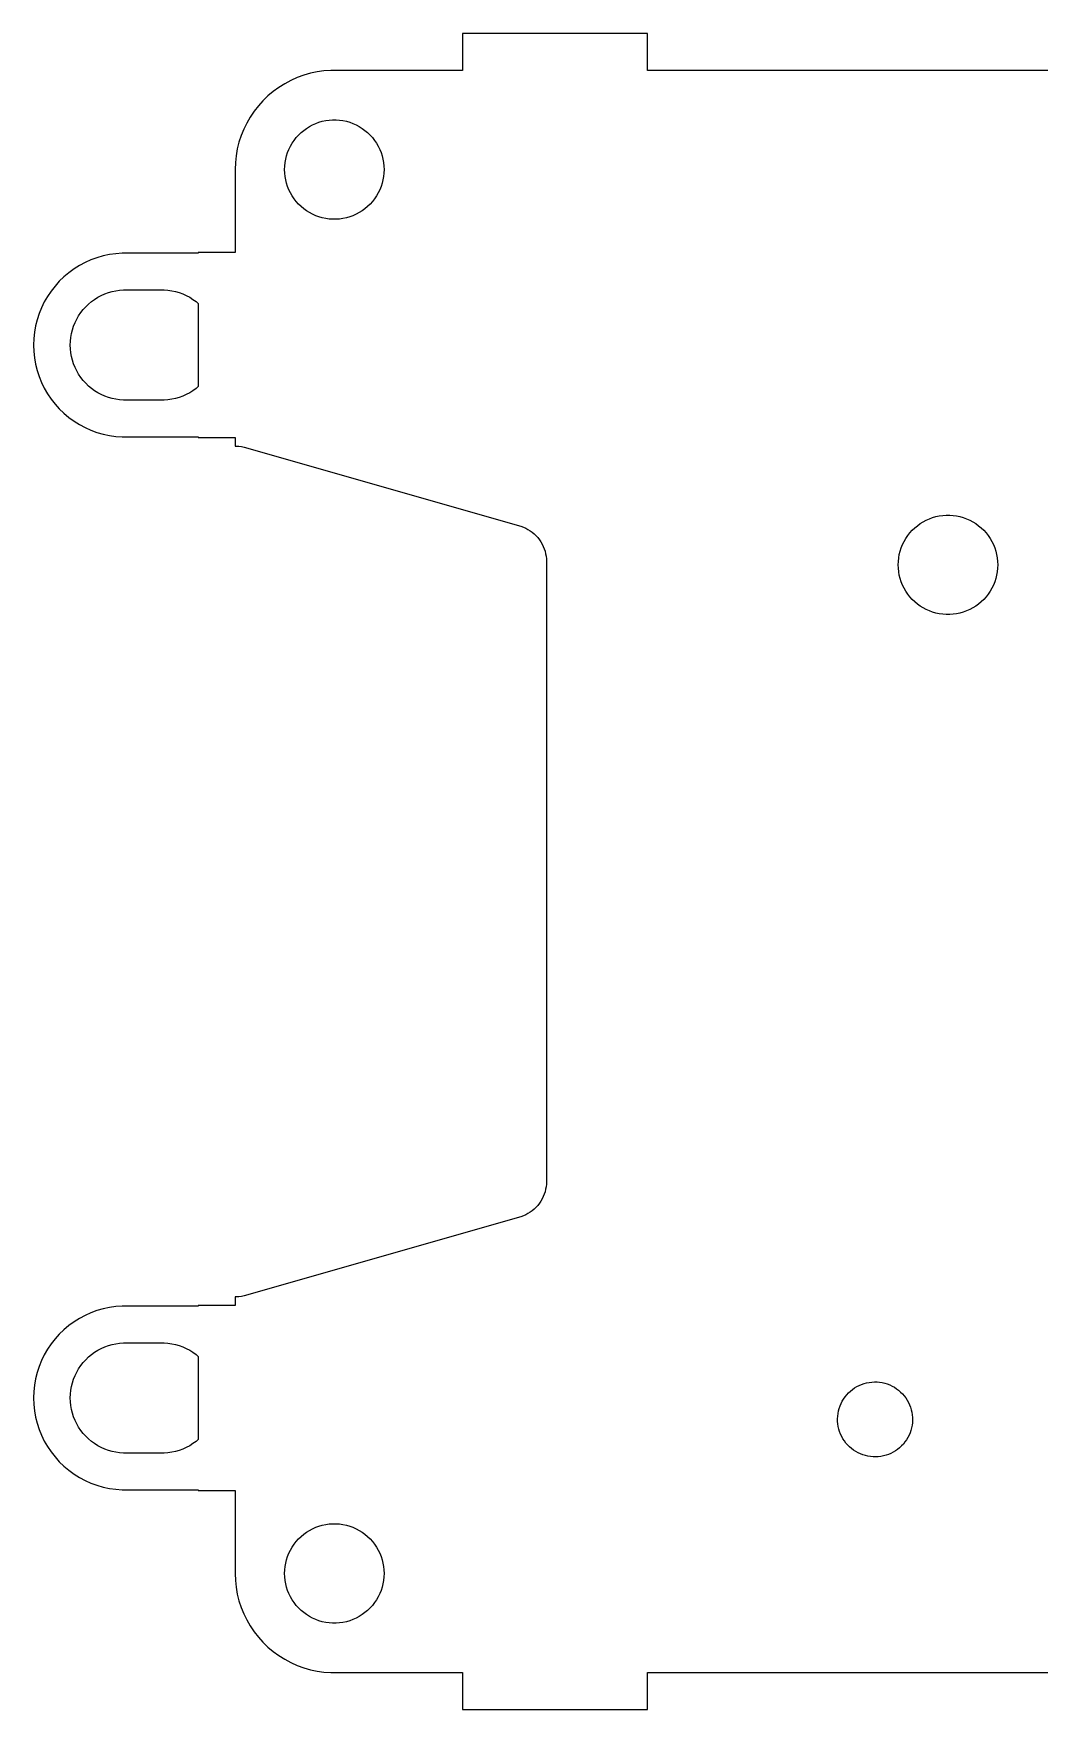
# Model space of a CAD drawing. Header units: metres. Extents: x -97 to 80, y -93 to 43.
# Drawn here: x -96.7 to -14.5, y -93.5 to 43.4 of the extents above; entities that cross this region are included whole.
import ezdxf

# ---------------------------------------------------------------- set-up
doc = ezdxf.new("R2010")
doc.units = ezdxf.units.M

msp = doc.modelspace()

# ---------------------------------------------------------------- linework, layer by layer
for p, q in [((-46.525, 43.39), (-61.625, 43.39)), ((-61.625, 43.39), (-61.625, 40.3751)), ((-46.525, 40.3751), (-46.525, 43.39)), ((-75.1343, 39.7902), (-75.6508, 39.5602)), ((-74.603, 39.9836), (-75.1343, 39.7902)), ((-74.0596, 40.1394), (-74.603, 39.9836)), ((-73.5065, 40.2569), (-74.0596, 40.1394)), ((-72.9467, 40.3356), (-73.5065, 40.2569)), ((-72.3827, 40.3751), (-72.9467, 40.3356)), ((-61.625, 40.3751), (-72.3827, 40.3751)), ((-7.54999, 40.3751), (-46.525, 40.3751)), ((-77.0869, 38.6629), (-77.52, 38.2995)), ((-76.6295, 38.9952), (-77.0869, 38.6629)), ((-76.15, 39.2948), (-76.6295, 38.9952)), ((-75.6508, 39.5602), (-76.15, 39.2948)), ((-78.653, 37.0411), (-78.9692, 36.5723)), ((-78.305, 37.4866), (-78.653, 37.0411)), ((-77.9267, 37.9067), (-78.305, 37.4866)), ((-77.52, 38.2995), (-77.9267, 37.9067)), ((-79.2519, 36.0827), (-79.4997, 35.5746)), ((-78.9692, 36.5723), (-79.2519, 36.0827)), ((-74.5996, 35.4793), (-74.3703, 35.6459)), ((-74.3703, 35.6459), (-74.13, 35.7961)), ((-74.13, 35.7961), (-73.8798, 35.9291)), ((-73.8798, 35.9291), (-73.6209, 36.0444)), ((-73.6209, 36.0444), (-73.3546, 36.1413)), ((-73.3546, 36.1413), (-73.0822, 36.2194)), ((-73.0822, 36.2194), (-72.805, 36.2783)), ((-72.805, 36.2783), (-72.5244, 36.3177)), ((-72.5244, 36.3177), (-72.2417, 36.3375)), ((-72.2417, 36.3375), (-71.9583, 36.3375)), ((-71.9583, 36.3375), (-71.6756, 36.3177)), ((-71.6756, 36.3177), (-71.395, 36.2783)), ((-71.395, 36.2783), (-71.1178, 36.2194)), ((-71.1178, 36.2194), (-70.8454, 36.1413)), ((-70.8454, 36.1413), (-70.5791, 36.0444)), ((-70.5791, 36.0444), (-70.3202, 35.9291)), ((-70.3202, 35.9291), (-70.07, 35.7961)), ((-70.07, 35.7961), (-69.8297, 35.6459)), ((-69.8297, 35.6459), (-69.6004, 35.4793)), ((-79.8862, 34.5126), (-80.023, 33.9641)), ((-79.7115, 35.0504), (-79.8862, 34.5126)), ((-79.4997, 35.5746), (-79.7115, 35.0504)), ((-75.6848, 34.1861), (-75.5431, 34.4315)), ((-75.5431, 34.4315), (-75.3846, 34.6664)), ((-75.3846, 34.6664), (-75.2101, 34.8897)), ((-75.2101, 34.8897), (-75.0205, 35.1003)), ((-75.0205, 35.1003), (-74.8167, 35.2972)), ((-74.8167, 35.2972), (-74.5996, 35.4793)), ((-69.6004, 35.4793), (-69.3833, 35.2972)), ((-69.3833, 35.2972), (-69.1795, 35.1003)), ((-69.1795, 35.1003), (-68.9899, 34.8897)), ((-68.9899, 34.8897), (-68.8154, 34.6664)), ((-68.8154, 34.6664), (-68.6569, 34.4315)), ((-68.6569, 34.4315), (-68.5152, 34.1861)), ((-80.1212, 33.4073), (-80.1803, 32.845)), ((-80.023, 33.9641), (-80.1212, 33.4073)), ((-76.1205, 32.845), (-76.0713, 33.1241)), ((-76.0713, 33.1241), (-76.0027, 33.3991)), ((-76.0027, 33.3991), (-75.9151, 33.6686)), ((-75.9151, 33.6686), (-75.809, 33.9314)), ((-75.809, 33.9314), (-75.6848, 34.1861)), ((-68.5152, 34.1861), (-68.391, 33.9314)), ((-68.391, 33.9314), (-68.2849, 33.6686)), ((-68.2849, 33.6686), (-68.1973, 33.3991)), ((-68.1973, 33.3991), (-68.1287, 33.1241)), ((-68.1287, 33.1241), (-68.0795, 32.845)), ((-80.1803, 32.845), (-80.2, 32.28)), ((-80.2, 32.28), (-80.2, 25.5)), ((-76.16, 32.28), (-76.1501, 32.5632)), ((-76.1501, 31.9968), (-76.16, 32.28)), ((-76.1501, 32.5632), (-76.1205, 32.845)), ((-76.1205, 31.715), (-76.1501, 31.9968)), ((-76.0713, 31.4359), (-76.1205, 31.715)), ((-68.0795, 31.715), (-68.1287, 31.4359)), ((-68.0795, 32.845), (-68.0499, 32.5632)), ((-68.0499, 31.9968), (-68.0795, 31.715)), ((-68.0499, 32.5632), (-68.04, 32.28)), ((-68.04, 32.28), (-68.0499, 31.9968)), ((-76.0027, 31.1609), (-76.0713, 31.4359)), ((-75.9151, 30.8914), (-76.0027, 31.1609)), ((-75.809, 30.6286), (-75.9151, 30.8914)), ((-75.6848, 30.3739), (-75.809, 30.6286)), ((-75.5431, 30.1285), (-75.6848, 30.3739)), ((-75.3846, 29.8936), (-75.5431, 30.1285)), ((-68.6569, 30.1285), (-68.8154, 29.8936)), ((-68.5152, 30.3739), (-68.6569, 30.1285)), ((-68.391, 30.6286), (-68.5152, 30.3739)), ((-68.2849, 30.8914), (-68.391, 30.6286)), ((-68.1973, 31.1609), (-68.2849, 30.8914)), ((-68.1287, 31.4359), (-68.1973, 31.1609)), ((-75.2101, 29.6703), (-75.3846, 29.8936)), ((-75.0205, 29.4597), (-75.2101, 29.6703)), ((-74.8167, 29.2628), (-75.0205, 29.4597)), ((-74.5996, 29.0807), (-74.8167, 29.2628)), ((-74.3703, 28.9141), (-74.5996, 29.0807)), ((-74.13, 28.7639), (-74.3703, 28.9141)), ((-73.8798, 28.6309), (-74.13, 28.7639)), ((-70.07, 28.7639), (-70.3202, 28.6309)), ((-69.8297, 28.9141), (-70.07, 28.7639)), ((-69.6004, 29.0807), (-69.8297, 28.9141)), ((-69.3833, 29.2628), (-69.6004, 29.0807)), ((-69.1795, 29.4597), (-69.3833, 29.2628)), ((-68.9899, 29.6703), (-69.1795, 29.4597)), ((-68.8154, 29.8936), (-68.9899, 29.6703)), ((-73.6209, 28.5156), (-73.8798, 28.6309)), ((-73.3546, 28.4187), (-73.6209, 28.5156)), ((-73.0822, 28.3406), (-73.3546, 28.4187)), ((-72.805, 28.2817), (-73.0822, 28.3406)), ((-72.5244, 28.2422), (-72.805, 28.2817)), ((-72.2417, 28.2225), (-72.5244, 28.2422)), ((-71.9583, 28.2225), (-72.2417, 28.2225)), ((-71.6756, 28.2422), (-71.9583, 28.2225)), ((-71.395, 28.2817), (-71.6756, 28.2422)), ((-71.1178, 28.3406), (-71.395, 28.2817)), ((-70.8454, 28.4187), (-71.1178, 28.3406)), ((-70.5791, 28.5156), (-70.8454, 28.4187)), ((-70.3202, 28.6309), (-70.5791, 28.5156)), ((-92.4478, 24.6909), (-92.91, 24.4452)), ((-91.9695, 24.9039), (-92.4478, 24.6909)), ((-91.4776, 25.0829), (-91.9695, 24.9039)), ((-90.9744, 25.2272), (-91.4776, 25.0829)), ((-90.4624, 25.336), (-90.9744, 25.2272)), ((-89.944, 25.4089), (-90.4624, 25.336)), ((-89.4217, 25.4454), (-89.944, 25.4089)), ((-83.21, 25.45), (-89.4217, 25.4454)), ((-80.2, 25.5), (-83.21, 25.5)), ((-83.21, 25.5), (-83.21, 25.45)), ((-94.1785, 23.5236), (-94.555, 23.1599)), ((-93.7775, 23.8601), (-94.1785, 23.5236)), ((-93.3539, 24.1678), (-93.7775, 23.8601)), ((-92.91, 24.4452), (-93.3539, 24.1678)), ((-95.5204, 21.9244), (-95.7821, 21.471)), ((-95.2276, 22.3584), (-95.5204, 21.9244)), ((-94.9053, 22.7709), (-95.2276, 22.3584)), ((-94.555, 23.1599), (-94.9053, 22.7709)), ((-91.41, 21.8471), (-91.1327, 21.9946)), ((-91.1327, 21.9946), (-90.8457, 22.1223)), ((-90.8457, 22.1223), (-90.5506, 22.2298)), ((-90.5506, 22.2298), (-90.2486, 22.3163)), ((-90.2486, 22.3163), (-89.9414, 22.3816)), ((-89.9414, 22.3816), (-89.6304, 22.4253)), ((-89.6304, 22.4253), (-89.317, 22.4473)), ((-89.317, 22.4473), (-86.0029, 22.4473)), ((-86.0029, 22.4473), (-85.6896, 22.4253)), ((-85.6896, 22.4253), (-85.3786, 22.3816)), ((-85.3786, 22.3816), (-85.0714, 22.3163)), ((-85.0714, 22.3163), (-84.7694, 22.2298)), ((-84.7694, 22.2298), (-84.4743, 22.1223)), ((-84.4743, 22.1223), (-84.1873, 21.9946)), ((-84.1873, 21.9946), (-83.91, 21.8471)), ((-96.0116, 21.0005), (-96.2077, 20.5151)), ((-95.7821, 21.471), (-96.0116, 21.0005)), ((-92.9762, 20.3346), (-92.8006, 20.595)), ((-92.8006, 20.595), (-92.6072, 20.8425)), ((-92.6072, 20.8425), (-92.397, 21.076)), ((-92.397, 21.076), (-92.1711, 21.2941)), ((-92.1711, 21.2941), (-91.9305, 21.496)), ((-91.9305, 21.496), (-91.6764, 21.6807)), ((-91.6764, 21.6807), (-91.41, 21.8471)), ((-83.91, 21.8471), (-83.6436, 21.6807)), ((-83.6436, 21.6807), (-83.3895, 21.496)), ((-83.3895, 21.496), (-83.21, 21.3454)), ((-83.21, 21.3454), (-83.21, 14.5546)), ((-96.4961, 19.5093), (-96.587, 18.9938)), ((-96.3695, 20.0173), (-96.4961, 19.5093)), ((-96.2077, 20.5151), (-96.3695, 20.0173)), ((-93.5617, 18.8856), (-93.4857, 19.1904)), ((-93.4857, 19.1904), (-93.3886, 19.4891)), ((-93.3886, 19.4891), (-93.271, 19.7803)), ((-93.271, 19.7803), (-93.1333, 20.0626)), ((-93.1333, 20.0626), (-92.9762, 20.3346)), ((-96.6417, 18.4732), (-96.66, 17.95)), ((-96.66, 17.95), (-96.6417, 17.4268)), ((-96.587, 18.9938), (-96.6417, 18.4732)), ((-93.66, 17.95), (-93.649, 18.2639)), ((-93.649, 17.6361), (-93.66, 17.95)), ((-93.649, 18.2639), (-93.6162, 18.5763)), ((-93.6162, 18.5763), (-93.5617, 18.8856)), ((-96.6417, 17.4268), (-96.587, 16.9062)), ((-96.587, 16.9062), (-96.4961, 16.3907)), ((-93.6162, 17.3237), (-93.649, 17.6361)), ((-93.5617, 17.0144), (-93.6162, 17.3237)), ((-93.4857, 16.7096), (-93.5617, 17.0144)), ((-93.3886, 16.4109), (-93.4857, 16.7096)), ((-96.4961, 16.3907), (-96.3695, 15.8827)), ((-96.3695, 15.8827), (-96.2077, 15.3848)), ((-96.2077, 15.3848), (-96.0116, 14.8995)), ((-93.271, 16.1197), (-93.3886, 16.4109)), ((-93.1333, 15.8374), (-93.271, 16.1197)), ((-92.9762, 15.5654), (-93.1333, 15.8374)), ((-92.8006, 15.305), (-92.9762, 15.5654)), ((-92.6072, 15.0574), (-92.8006, 15.305)), ((-92.397, 14.824), (-92.6072, 15.0574)), ((-96.0116, 14.8995), (-95.7821, 14.429)), ((-95.7821, 14.429), (-95.5204, 13.9756)), ((-95.5204, 13.9756), (-95.2276, 13.5416)), ((-92.1711, 14.6058), (-92.397, 14.824)), ((-91.9305, 14.4039), (-92.1711, 14.6058)), ((-91.6764, 14.2193), (-91.9305, 14.4039)), ((-91.41, 14.0529), (-91.6764, 14.2193)), ((-91.1327, 13.9054), (-91.41, 14.0529)), ((-90.8457, 13.7777), (-91.1327, 13.9054)), ((-90.5506, 13.6702), (-90.8457, 13.7777)), ((-84.4743, 13.7777), (-84.7694, 13.6702)), ((-84.1873, 13.9054), (-84.4743, 13.7777)), ((-83.91, 14.0529), (-84.1873, 13.9054)), ((-83.6436, 14.2193), (-83.91, 14.0529)), ((-83.3895, 14.4039), (-83.6436, 14.2193)), ((-83.21, 14.5546), (-83.3895, 14.4039)), ((-95.2276, 13.5416), (-94.9053, 13.1291)), ((-94.9053, 13.1291), (-94.555, 12.7401)), ((-94.555, 12.7401), (-94.1785, 12.3764)), ((-94.1785, 12.3764), (-93.7775, 12.0399)), ((-90.2486, 13.5837), (-90.5506, 13.6702)), ((-89.9414, 13.5184), (-90.2486, 13.5837)), ((-89.6304, 13.4746), (-89.9414, 13.5184)), ((-89.317, 13.4527), (-89.6304, 13.4746)), ((-86.0029, 13.4527), (-89.317, 13.4527)), ((-85.6896, 13.4746), (-86.0029, 13.4527)), ((-85.3786, 13.5184), (-85.6896, 13.4746)), ((-85.0714, 13.5837), (-85.3786, 13.5184)), ((-84.7694, 13.6702), (-85.0714, 13.5837)), ((-93.7775, 12.0399), (-93.3539, 11.7322)), ((-93.3539, 11.7322), (-92.91, 11.4548)), ((-92.91, 11.4548), (-92.4478, 11.209)), ((-92.4478, 11.209), (-91.9695, 10.9961)), ((-91.9695, 10.9961), (-91.4776, 10.8171)), ((-91.4776, 10.8171), (-90.9744, 10.6728)), ((-90.9744, 10.6728), (-90.4624, 10.5639)), ((-90.4624, 10.5639), (-89.944, 10.4911)), ((-89.944, 10.4911), (-89.4217, 10.4546)), ((-89.4217, 10.4546), (-83.21, 10.45)), ((-83.21, 10.45), (-83.21, 10.4)), ((-83.21, 10.4), (-80.2, 10.4)), ((-80.2, 10.4), (-80.2, 9.69815)), ((-80.2, 9.69815), (-80.0946, 9.69815)), ((-80.0946, 9.69815), (-79.8843, 9.68344)), ((-79.8843, 9.68344), (-79.6756, 9.65411)), ((-79.6756, 9.65411), (-79.4694, 9.61029)), ((-79.4694, 9.61029), (-56.8668, 3.15218)), ((-56.8668, 3.15218), (-56.6687, 3.08009)), ((-56.6687, 3.08009), (-56.4761, 2.99435)), ((-56.4761, 2.99435), (-56.29, 2.89539)), ((-56.29, 2.89539), (-56.1112, 2.78369)), ((-56.1112, 2.78369), (-55.9407, 2.65979)), ((-25.1101, 2.60971), (-24.9205, 2.82031)), ((-24.9205, 2.82031), (-24.7167, 3.01717)), ((-24.7167, 3.01717), (-24.4996, 3.19931)), ((-24.4996, 3.19931), (-24.2703, 3.36589)), ((-24.2703, 3.36589), (-24.03, 3.51605)), ((-24.03, 3.51605), (-23.7798, 3.64909)), ((-23.7798, 3.64909), (-23.5209, 3.76436)), ((-23.5209, 3.76436), (-23.2546, 3.86128)), ((-23.2546, 3.86128), (-22.9822, 3.93939)), ((-22.9822, 3.93939), (-22.705, 3.99831)), ((-22.705, 3.99831), (-22.4244, 4.03775)), ((-22.4244, 4.03775), (-22.1417, 4.05753)), ((-22.1417, 4.05753), (-21.8583, 4.05753)), ((-21.8583, 4.05753), (-21.5756, 4.03775)), ((-21.5756, 4.03775), (-21.295, 3.99831)), ((-21.295, 3.99831), (-21.0178, 3.93939)), ((-21.0178, 3.93939), (-20.7454, 3.86128)), ((-20.7454, 3.86128), (-20.4791, 3.76436)), ((-20.4791, 3.76436), (-20.2202, 3.64909)), ((-20.2202, 3.64909), (-19.97, 3.51605)), ((-19.97, 3.51605), (-19.7297, 3.36589)), ((-19.7297, 3.36589), (-19.5004, 3.19931)), ((-19.5004, 3.19931), (-19.2833, 3.01717)), ((-19.2833, 3.01717), (-19.0795, 2.82031)), ((-19.0795, 2.82031), (-18.8898, 2.60971)), ((-55.9407, 2.65979), (-55.7792, 2.52429)), ((-55.7792, 2.52429), (-55.6276, 2.37785)), ((-55.6276, 2.37785), (-55.4865, 2.22121)), ((-55.4865, 2.22121), (-55.3568, 2.0551)), ((-55.3568, 2.0551), (-55.2389, 1.88036)), ((-55.2389, 1.88036), (-55.1335, 1.6978)), ((-55.1335, 1.6978), (-55.0411, 1.50833)), ((-55.0411, 1.50833), (-54.9621, 1.3129)), ((-25.9027, 1.11908), (-25.8151, 1.3886)), ((-25.8151, 1.3886), (-25.709, 1.65134)), ((-25.709, 1.65134), (-25.5848, 1.90605)), ((-25.5848, 1.90605), (-25.4431, 2.15146)), ((-25.4431, 2.15146), (-25.2846, 2.3864)), ((-25.2846, 2.3864), (-25.1101, 2.60971)), ((-18.8898, 2.60971), (-18.7154, 2.3864)), ((-18.7154, 2.3864), (-18.5569, 2.15146)), ((-18.5569, 2.15146), (-18.4152, 1.90605)), ((-18.4152, 1.90605), (-18.291, 1.65134)), ((-18.291, 1.65134), (-18.1848, 1.3886)), ((-18.1848, 1.3886), (-18.0973, 1.11908)), ((-54.9621, 1.3129), (-54.897, 1.11241)), ((-54.897, 1.11241), (-54.846, 0.907883)), ((-54.846, 0.907883), (-54.8094, 0.700302)), ((-54.8094, 0.700302), (-54.7874, 0.490662)), ((-54.7874, 0.490662), (-54.78, 0.279999)), ((-54.78, 0.279999), (-54.78, -50.36)), ((-26.06, 0), (-26.0501, 0.283203)), ((-26.0501, -0.283203), (-26.06, 0)), ((-26.0501, 0.283203), (-26.0205, 0.565033)), ((-26.0205, 0.565033), (-25.9713, 0.844116)), ((-25.9713, 0.844116), (-25.9027, 1.11908)), ((-18.0973, 1.11908), (-18.0287, 0.844116)), ((-18.0287, 0.844116), (-17.9795, 0.565033)), ((-17.9795, 0.565033), (-17.9499, 0.283203)), ((-17.9499, 0.283203), (-17.94, 0)), ((-17.94, 0), (-17.9499, -0.283203)), ((-26.0205, -0.565033), (-26.0501, -0.283203)), ((-25.9713, -0.844116), (-26.0205, -0.565033)), ((-25.9027, -1.11908), (-25.9713, -0.844116)), ((-25.8151, -1.3886), (-25.9027, -1.11908)), ((-18.0973, -1.11908), (-18.1848, -1.3886)), ((-18.0287, -0.844116), (-18.0973, -1.11908)), ((-17.9795, -0.565033), (-18.0287, -0.844116)), ((-17.9499, -0.283203), (-17.9795, -0.565033)), ((-25.709, -1.65134), (-25.8151, -1.3886)), ((-25.5848, -1.90605), (-25.709, -1.65134)), ((-25.4431, -2.15146), (-25.5848, -1.90605)), ((-25.2846, -2.3864), (-25.4431, -2.15146)), ((-25.1101, -2.60971), (-25.2846, -2.3864)), ((-24.9205, -2.82031), (-25.1101, -2.60971)), ((-18.8898, -2.60971), (-19.0795, -2.82031)), ((-18.7154, -2.3864), (-18.8898, -2.60971)), ((-18.5569, -2.15146), (-18.7154, -2.3864)), ((-18.4152, -1.90605), (-18.5569, -2.15146)), ((-18.291, -1.65134), (-18.4152, -1.90605)), ((-18.1848, -1.3886), (-18.291, -1.65134)), ((-24.7167, -3.01717), (-24.9205, -2.82031)), ((-24.4996, -3.19931), (-24.7167, -3.01717)), ((-24.2703, -3.36589), (-24.4996, -3.19931)), ((-24.03, -3.51605), (-24.2703, -3.36589)), ((-23.7798, -3.64909), (-24.03, -3.51605)), ((-23.5209, -3.76436), (-23.7798, -3.64909)), ((-23.2546, -3.86128), (-23.5209, -3.76436)), ((-22.9822, -3.93939), (-23.2546, -3.86128)), ((-22.705, -3.99831), (-22.9822, -3.93939)), ((-22.4244, -4.03775), (-22.705, -3.99831)), ((-22.1417, -4.05753), (-22.4244, -4.03775)), ((-21.8583, -4.05753), (-22.1417, -4.05753)), ((-21.5756, -4.03775), (-21.8583, -4.05753)), ((-21.295, -3.99831), (-21.5756, -4.03775)), ((-21.0178, -3.93939), (-21.295, -3.99831)), ((-20.7454, -3.86128), (-21.0178, -3.93939)), ((-20.4791, -3.76436), (-20.7454, -3.86128)), ((-20.2202, -3.64909), (-20.4791, -3.76436)), ((-19.97, -3.51605), (-20.2202, -3.64909)), ((-19.7297, -3.36589), (-19.97, -3.51605)), ((-19.5004, -3.19931), (-19.7297, -3.36589)), ((-19.2833, -3.01717), (-19.5004, -3.19931)), ((-19.0795, -2.82031), (-19.2833, -3.01717)), ((-54.7874, -50.5707), (-54.8094, -50.7803)), ((-54.78, -50.36), (-54.7874, -50.5707)), ((-55.2389, -51.9604), (-55.3568, -52.1351)), ((-55.1335, -51.7778), (-55.2389, -51.9604)), ((-55.0411, -51.5883), (-55.1335, -51.7778)), ((-54.9621, -51.3929), (-55.0411, -51.5883)), ((-54.897, -51.1924), (-54.9621, -51.3929)), ((-54.846, -50.9879), (-54.897, -51.1924)), ((-54.8094, -50.7803), (-54.846, -50.9879)), ((-56.8668, -53.2322), (-79.4694, -59.6903)), ((-56.6687, -53.1601), (-56.8668, -53.2322)), ((-56.4761, -53.0744), (-56.6687, -53.1601)), ((-56.29, -52.9754), (-56.4761, -53.0744)), ((-56.1112, -52.8637), (-56.29, -52.9754)), ((-55.9407, -52.7398), (-56.1112, -52.8637)), ((-55.7792, -52.6043), (-55.9407, -52.7398)), ((-55.6276, -52.4579), (-55.7792, -52.6043)), ((-55.4865, -52.3012), (-55.6276, -52.4579)), ((-55.3568, -52.1351), (-55.4865, -52.3012)), ((-80.0946, -59.7782), (-80.2, -59.7782)), ((-80.2, -59.7782), (-80.2, -60.48)), ((-79.8843, -59.7634), (-80.0946, -59.7782)), ((-79.6756, -59.7341), (-79.8843, -59.7634)), ((-79.4694, -59.6903), (-79.6756, -59.7341)), ((-92.91, -61.5348), (-93.3539, -61.8122)), ((-92.4478, -61.289), (-92.91, -61.5348)), ((-91.9695, -61.0761), (-92.4478, -61.289)), ((-91.4776, -60.8971), (-91.9695, -61.0761)), ((-90.9744, -60.7528), (-91.4776, -60.8971)), ((-90.4624, -60.6439), (-90.9744, -60.7528)), ((-89.944, -60.5711), (-90.4624, -60.6439)), ((-89.4217, -60.5346), (-89.944, -60.5711)), ((-83.21, -60.53), (-89.4217, -60.5346)), ((-80.2, -60.48), (-83.21, -60.48)), ((-83.21, -60.48), (-83.21, -60.53)), ((-94.555, -62.8201), (-94.9053, -63.2091)), ((-94.1785, -62.4564), (-94.555, -62.8201)), ((-93.7775, -62.1199), (-94.1785, -62.4564)), ((-93.3539, -61.8122), (-93.7775, -62.1199)), ((-95.5204, -64.0556), (-95.7821, -64.509)), ((-95.2276, -63.6216), (-95.5204, -64.0556)), ((-94.9053, -63.2091), (-95.2276, -63.6216)), ((-91.9305, -64.4839), (-91.6764, -64.2993)), ((-91.6764, -64.2993), (-91.41, -64.1329)), ((-91.41, -64.1329), (-91.1327, -63.9854)), ((-91.1327, -63.9854), (-90.8457, -63.8577)), ((-90.8457, -63.8577), (-90.5506, -63.7502)), ((-90.5506, -63.7502), (-90.2486, -63.6637)), ((-90.2486, -63.6637), (-89.9414, -63.5984)), ((-89.9414, -63.5984), (-89.6304, -63.5546)), ((-89.6304, -63.5546), (-89.317, -63.5327)), ((-89.317, -63.5327), (-86.0029, -63.5327)), ((-86.0029, -63.5327), (-85.6896, -63.5546)), ((-85.6896, -63.5546), (-85.3786, -63.5984)), ((-85.3786, -63.5984), (-85.0714, -63.6637)), ((-85.0714, -63.6637), (-84.7694, -63.7502)), ((-84.7694, -63.7502), (-84.4743, -63.8577)), ((-84.4743, -63.8577), (-84.1873, -63.9854)), ((-84.1873, -63.9854), (-83.91, -64.1329)), ((-83.91, -64.1329), (-83.6436, -64.2993)), ((-83.6436, -64.2993), (-83.3895, -64.4839)), ((-96.2077, -65.4648), (-96.3695, -65.9627)), ((-96.0116, -64.9795), (-96.2077, -65.4648)), ((-95.7821, -64.509), (-96.0116, -64.9795)), ((-93.1333, -65.9174), (-92.9762, -65.6454)), ((-92.9762, -65.6454), (-92.8006, -65.385)), ((-92.8006, -65.385), (-92.6072, -65.1375)), ((-92.6072, -65.1375), (-92.397, -64.904)), ((-92.397, -64.904), (-92.1711, -64.6859)), ((-92.1711, -64.6859), (-91.9305, -64.4839)), ((-83.3895, -64.4839), (-83.21, -64.6346)), ((-83.21, -64.6346), (-83.21, -71.4254)), ((-96.587, -66.9862), (-96.6417, -67.5068)), ((-96.4961, -66.4707), (-96.587, -66.9862)), ((-96.3695, -65.9627), (-96.4961, -66.4707)), ((-93.5617, -67.0944), (-93.4857, -66.7896)), ((-93.4857, -66.7896), (-93.3886, -66.4909)), ((-93.3886, -66.4909), (-93.271, -66.1997)), ((-93.271, -66.1997), (-93.1333, -65.9174)), ((-29.4358, -67.1072), (-29.2455, -67.0102)), ((-29.2455, -67.0102), (-29.0488, -66.9268)), ((-29.0488, -66.9268), (-28.8469, -66.8572)), ((-28.8469, -66.8572), (-28.6406, -66.802)), ((-28.6406, -66.802), (-28.4309, -66.7612)), ((-28.4309, -66.7612), (-28.2189, -66.7352)), ((-28.2189, -66.7352), (-28.0056, -66.724)), ((-28.0056, -66.724), (-27.7921, -66.7277)), ((-27.7921, -66.7277), (-27.5793, -66.7463)), ((-27.5793, -66.7463), (-27.3684, -66.7797)), ((-27.3684, -66.7797), (-27.1602, -66.8278)), ((-27.1602, -66.8278), (-26.956, -66.8902)), ((-26.956, -66.8902), (-26.7566, -66.9668)), ((-26.7566, -66.9668), (-26.563, -67.057)), ((-26.563, -67.057), (-26.3762, -67.1606)), ((-96.6417, -67.5068), (-96.66, -68.03)), ((-96.66, -68.03), (-96.6417, -68.5532)), ((-93.66, -68.03), (-93.649, -67.7161)), ((-93.649, -68.3439), (-93.66, -68.03)), ((-93.649, -67.7161), (-93.6162, -67.4037)), ((-93.6162, -68.6563), (-93.649, -68.3439)), ((-93.6162, -67.4037), (-93.5617, -67.0944)), ((-30.7255, -68.4903), (-30.6286, -68.3)), ((-30.6286, -68.3), (-30.5186, -68.1169)), ((-30.5186, -68.1169), (-30.3961, -67.942)), ((-30.3961, -67.942), (-30.2616, -67.776)), ((-30.2616, -67.776), (-30.116, -67.6198)), ((-30.116, -67.6198), (-29.9598, -67.4741)), ((-29.9598, -67.4741), (-29.7938, -67.3397)), ((-29.7938, -67.3397), (-29.6188, -67.2172)), ((-29.6188, -67.2172), (-29.4358, -67.1072)), ((-26.3762, -67.1606), (-26.1971, -67.2769)), ((-26.1971, -67.2769), (-26.0265, -67.4055)), ((-26.0265, -67.4055), (-25.8653, -67.5456)), ((-25.8653, -67.5456), (-25.7143, -67.6966)), ((-25.7143, -67.6966), (-25.5742, -67.8578)), ((-25.5742, -67.8578), (-25.4456, -68.0284)), ((-25.4456, -68.0284), (-25.3293, -68.2075)), ((-25.3293, -68.2075), (-25.2258, -68.3943)), ((-25.2258, -68.3943), (-25.1355, -68.5879)), ((-96.6417, -68.5532), (-96.587, -69.0738)), ((-96.587, -69.0738), (-96.4961, -69.5893)), ((-96.4961, -69.5893), (-96.3695, -70.0973)), ((-93.5617, -68.9656), (-93.6162, -68.6563)), ((-93.4857, -69.2704), (-93.5617, -68.9656)), ((-93.3886, -69.5691), (-93.4857, -69.2704)), ((-93.271, -69.8603), (-93.3886, -69.5691)), ((-31.0118, -69.7301), (-31.0006, -69.5168)), ((-31.008, -69.9437), (-31.0118, -69.7301)), ((-31.0006, -69.5168), (-30.9746, -69.3048)), ((-30.9746, -69.3048), (-30.9338, -69.0952)), ((-30.9338, -69.0952), (-30.8785, -68.8889)), ((-30.8785, -68.8889), (-30.809, -68.6869)), ((-30.809, -68.6869), (-30.7255, -68.4903)), ((-25.1355, -68.5879), (-25.0589, -68.7873)), ((-25.0589, -68.7873), (-24.9965, -68.9915)), ((-24.9965, -68.9915), (-24.9485, -69.1996)), ((-24.9485, -69.1996), (-24.915, -69.4106)), ((-24.915, -69.4106), (-24.8964, -69.6234)), ((-24.8964, -69.6234), (-24.8927, -69.8369)), ((-96.3695, -70.0973), (-96.2077, -70.5952)), ((-96.2077, -70.5952), (-96.0116, -71.0805)), ((-96.0116, -71.0805), (-95.7821, -71.551)), ((-93.1333, -70.1426), (-93.271, -69.8603)), ((-92.9762, -70.4146), (-93.1333, -70.1426)), ((-92.8006, -70.675), (-92.9762, -70.4146)), ((-92.6072, -70.9225), (-92.8006, -70.675)), ((-92.397, -71.156), (-92.6072, -70.9225)), ((-92.1711, -71.3741), (-92.397, -71.156)), ((-30.9894, -70.1564), (-31.008, -69.9437)), ((-30.956, -70.3674), (-30.9894, -70.1564)), ((-30.908, -70.5755), (-30.956, -70.3674)), ((-30.8455, -70.7798), (-30.908, -70.5755)), ((-30.769, -70.9792), (-30.8455, -70.7798)), ((-30.6787, -71.1727), (-30.769, -70.9792)), ((-25.1789, -71.0767), (-25.2759, -71.267)), ((-25.0955, -70.8801), (-25.1789, -71.0767)), ((-25.0259, -70.6782), (-25.0955, -70.8801)), ((-24.9707, -70.4719), (-25.0259, -70.6782)), ((-24.9299, -70.2622), (-24.9707, -70.4719)), ((-24.9039, -70.0502), (-24.9299, -70.2622)), ((-24.8927, -69.8369), (-24.9039, -70.0502)), ((-95.7821, -71.551), (-95.5204, -72.0044)), ((-95.5204, -72.0044), (-95.2276, -72.4384)), ((-95.2276, -72.4384), (-94.9053, -72.8509)), ((-91.9305, -71.576), (-92.1711, -71.3741)), ((-91.6764, -71.7607), (-91.9305, -71.576)), ((-91.41, -71.9271), (-91.6764, -71.7607)), ((-91.1327, -72.0746), (-91.41, -71.9271)), ((-90.8457, -72.2023), (-91.1327, -72.0746)), ((-90.5506, -72.3098), (-90.8457, -72.2023)), ((-90.2486, -72.3963), (-90.5506, -72.3098)), ((-89.9414, -72.4616), (-90.2486, -72.3963)), ((-89.6304, -72.5053), (-89.9414, -72.4616)), ((-89.317, -72.5273), (-89.6304, -72.5053)), ((-86.0029, -72.5273), (-89.317, -72.5273)), ((-85.6896, -72.5053), (-86.0029, -72.5273)), ((-85.3786, -72.4616), (-85.6896, -72.5053)), ((-85.0714, -72.3963), (-85.3786, -72.4616)), ((-84.7694, -72.3098), (-85.0714, -72.3963)), ((-84.4743, -72.2023), (-84.7694, -72.3098)), ((-84.1873, -72.0746), (-84.4743, -72.2023)), ((-83.91, -71.9271), (-84.1873, -72.0746)), ((-83.6436, -71.7607), (-83.91, -71.9271)), ((-83.3895, -71.576), (-83.6436, -71.7607)), ((-83.21, -71.4254), (-83.3895, -71.576)), ((-30.5752, -71.3595), (-30.6787, -71.1727)), ((-30.4588, -71.5387), (-30.5752, -71.3595)), ((-30.3303, -71.7092), (-30.4588, -71.5387)), ((-30.1902, -71.8704), (-30.3303, -71.7092)), ((-30.0392, -72.0215), (-30.1902, -71.8704)), ((-29.878, -72.1616), (-30.0392, -72.0215)), ((-29.7074, -72.2901), (-29.878, -72.1616)), ((-29.5283, -72.4064), (-29.7074, -72.2901)), ((-29.3414, -72.51), (-29.5283, -72.4064)), ((-29.1479, -72.6003), (-29.3414, -72.51)), ((-26.4687, -72.4599), (-26.659, -72.5568)), ((-26.2856, -72.3499), (-26.4687, -72.4599)), ((-26.1107, -72.2273), (-26.2856, -72.3499)), ((-25.9447, -72.0929), (-26.1107, -72.2273)), ((-25.7885, -71.9473), (-25.9447, -72.0929)), ((-25.6428, -71.7911), (-25.7885, -71.9473)), ((-25.5084, -71.6251), (-25.6428, -71.7911)), ((-25.3859, -71.4501), (-25.5084, -71.6251)), ((-25.2759, -71.267), (-25.3859, -71.4501)), ((-94.9053, -72.8509), (-94.555, -73.2399)), ((-94.555, -73.2399), (-94.1785, -73.6036)), ((-94.1785, -73.6036), (-93.7775, -73.9401)), ((-28.9485, -72.6768), (-29.1479, -72.6003)), ((-28.7442, -72.7393), (-28.9485, -72.6768)), ((-28.5361, -72.7873), (-28.7442, -72.7393)), ((-28.3251, -72.8207), (-28.5361, -72.7873)), ((-28.1124, -72.8393), (-28.3251, -72.8207)), ((-27.8988, -72.843), (-28.1124, -72.8393)), ((-27.6855, -72.8319), (-27.8988, -72.843)), ((-27.4735, -72.8058), (-27.6855, -72.8319)), ((-27.2639, -72.7651), (-27.4735, -72.8058)), ((-27.0576, -72.7098), (-27.2639, -72.7651)), ((-26.8556, -72.6403), (-27.0576, -72.7098)), ((-26.659, -72.5568), (-26.8556, -72.6403)), ((-93.7775, -73.9401), (-93.3539, -74.2478)), ((-93.3539, -74.2478), (-92.91, -74.5252)), ((-92.91, -74.5252), (-92.4478, -74.771)), ((-92.4478, -74.771), (-91.9695, -74.9839)), ((-91.9695, -74.9839), (-91.4776, -75.1629)), ((-91.4776, -75.1629), (-90.9744, -75.3072)), ((-90.9744, -75.3072), (-90.4624, -75.4161)), ((-90.4624, -75.4161), (-89.944, -75.4889)), ((-89.944, -75.4889), (-89.4217, -75.5254)), ((-89.4217, -75.5254), (-83.21, -75.53)), ((-83.21, -75.53), (-83.21, -75.58)), ((-83.21, -75.58), (-80.2, -75.58)), ((-80.2, -75.58), (-80.2, -82.36)), ((-75.0205, -79.5397), (-74.8167, -79.3428)), ((-74.8167, -79.3428), (-74.5996, -79.1607)), ((-74.5996, -79.1607), (-74.3703, -78.9941)), ((-74.3703, -78.9941), (-74.13, -78.8439)), ((-74.13, -78.8439), (-73.8798, -78.7109)), ((-73.8798, -78.7109), (-73.6209, -78.5956)), ((-73.6209, -78.5956), (-73.3546, -78.4987)), ((-73.3546, -78.4987), (-73.0822, -78.4206)), ((-73.0822, -78.4206), (-72.805, -78.3617)), ((-72.805, -78.3617), (-72.5244, -78.3222)), ((-72.5244, -78.3222), (-72.2417, -78.3025)), ((-72.2417, -78.3025), (-71.9583, -78.3025)), ((-71.9583, -78.3025), (-71.6756, -78.3222)), ((-71.6756, -78.3222), (-71.395, -78.3617)), ((-71.395, -78.3617), (-71.1178, -78.4206)), ((-71.1178, -78.4206), (-70.8454, -78.4987)), ((-70.8454, -78.4987), (-70.5791, -78.5956)), ((-70.5791, -78.5956), (-70.3202, -78.7109)), ((-70.3202, -78.7109), (-70.07, -78.8439)), ((-70.07, -78.8439), (-69.8297, -78.9941)), ((-69.8297, -78.9941), (-69.6004, -79.1607)), ((-69.6004, -79.1607), (-69.3833, -79.3428)), ((-69.3833, -79.3428), (-69.1795, -79.5397)), ((-75.9151, -80.9714), (-75.809, -80.7086)), ((-75.809, -80.7086), (-75.6848, -80.4539)), ((-75.6848, -80.4539), (-75.5431, -80.2085)), ((-75.5431, -80.2085), (-75.3846, -79.9736)), ((-75.3846, -79.9736), (-75.2101, -79.7503)), ((-75.2101, -79.7503), (-75.0205, -79.5397)), ((-69.1795, -79.5397), (-68.9899, -79.7503)), ((-68.9899, -79.7503), (-68.8154, -79.9736)), ((-68.8154, -79.9736), (-68.6569, -80.2085)), ((-68.6569, -80.2085), (-68.5152, -80.4539)), ((-68.5152, -80.4539), (-68.391, -80.7086)), ((-68.391, -80.7086), (-68.2849, -80.9714)), ((-76.16, -82.36), (-76.1501, -82.0768)), ((-76.1501, -82.0768), (-76.1205, -81.795)), ((-76.1205, -81.795), (-76.0713, -81.5159)), ((-76.0713, -81.5159), (-76.0027, -81.2409)), ((-76.0027, -81.2409), (-75.9151, -80.9714)), ((-68.2849, -80.9714), (-68.1973, -81.2409)), ((-68.1973, -81.2409), (-68.1287, -81.5159)), ((-68.1287, -81.5159), (-68.0795, -81.795)), ((-68.0795, -81.795), (-68.0499, -82.0768)), ((-68.0499, -82.0768), (-68.04, -82.36)), ((-80.2, -82.36), (-80.1803, -82.925)), ((-80.1803, -82.925), (-80.1212, -83.4873)), ((-76.1501, -82.6432), (-76.16, -82.36)), ((-76.1205, -82.925), (-76.1501, -82.6432)), ((-76.0713, -83.2041), (-76.1205, -82.925)), ((-76.0027, -83.4791), (-76.0713, -83.2041)), ((-75.9151, -83.7486), (-76.0027, -83.4791)), ((-68.1973, -83.4791), (-68.2849, -83.7486)), ((-68.1287, -83.2041), (-68.1973, -83.4791)), ((-68.0795, -82.925), (-68.1287, -83.2041)), ((-68.0499, -82.6432), (-68.0795, -82.925)), ((-68.04, -82.36), (-68.0499, -82.6432)), ((-80.1212, -83.4873), (-80.023, -84.0441)), ((-80.023, -84.0441), (-79.8862, -84.5927)), ((-79.8862, -84.5927), (-79.7115, -85.1304)), ((-75.809, -84.0114), (-75.9151, -83.7486)), ((-75.6848, -84.2661), (-75.809, -84.0114)), ((-75.5431, -84.5115), (-75.6848, -84.2661)), ((-75.3846, -84.7464), (-75.5431, -84.5115)), ((-75.2101, -84.9697), (-75.3846, -84.7464)), ((-68.8154, -84.7464), (-68.9899, -84.9697)), ((-68.6569, -84.5115), (-68.8154, -84.7464)), ((-68.5152, -84.2661), (-68.6569, -84.5115)), ((-68.391, -84.0114), (-68.5152, -84.2661)), ((-68.2849, -83.7486), (-68.391, -84.0114)), ((-79.7115, -85.1304), (-79.4997, -85.6546)), ((-79.4997, -85.6546), (-79.2519, -86.1627)), ((-79.2519, -86.1627), (-78.9692, -86.6523)), ((-75.0205, -85.1803), (-75.2101, -84.9697)), ((-74.8167, -85.3772), (-75.0205, -85.1803)), ((-74.5996, -85.5593), (-74.8167, -85.3772)), ((-74.3703, -85.7259), (-74.5996, -85.5593)), ((-74.13, -85.8761), (-74.3703, -85.7259)), ((-73.8798, -86.0091), (-74.13, -85.8761)), ((-73.6209, -86.1244), (-73.8798, -86.0091)), ((-73.3546, -86.2213), (-73.6209, -86.1244)), ((-73.0822, -86.2994), (-73.3546, -86.2213)), ((-70.8454, -86.2213), (-71.1178, -86.2994)), ((-70.5791, -86.1244), (-70.8454, -86.2213)), ((-70.3202, -86.0091), (-70.5791, -86.1244)), ((-70.07, -85.8761), (-70.3202, -86.0091)), ((-69.8297, -85.7259), (-70.07, -85.8761)), ((-69.6004, -85.5593), (-69.8297, -85.7259)), ((-69.3833, -85.3772), (-69.6004, -85.5593)), ((-69.1795, -85.1803), (-69.3833, -85.3772)), ((-68.9899, -84.9697), (-69.1795, -85.1803)), ((-78.9692, -86.6523), (-78.653, -87.1211)), ((-78.653, -87.1211), (-78.305, -87.5666)), ((-78.305, -87.5666), (-77.9267, -87.9867)), ((-72.805, -86.3583), (-73.0822, -86.2994)), ((-72.5244, -86.3978), (-72.805, -86.3583)), ((-72.2417, -86.4175), (-72.5244, -86.3978)), ((-71.9583, -86.4175), (-72.2417, -86.4175)), ((-71.6756, -86.3978), (-71.9583, -86.4175)), ((-71.395, -86.3583), (-71.6756, -86.3978)), ((-71.1178, -86.2994), (-71.395, -86.3583)), ((-77.9267, -87.9867), (-77.52, -88.3795)), ((-77.52, -88.3795), (-77.0869, -88.7429)), ((-77.0869, -88.7429), (-76.6295, -89.0752)), ((-76.6295, -89.0752), (-76.15, -89.3748)), ((-76.15, -89.3748), (-75.6508, -89.6402)), ((-75.6508, -89.6402), (-75.1343, -89.8702)), ((-75.1343, -89.8702), (-74.603, -90.0636)), ((-74.603, -90.0636), (-74.0596, -90.2194)), ((-74.0596, -90.2194), (-73.5065, -90.3369)), ((-73.5065, -90.3369), (-72.9467, -90.4156)), ((-72.9467, -90.4156), (-72.3827, -90.4551)), ((-72.3827, -90.4551), (-61.625, -90.4551)), ((-61.625, -90.4551), (-61.625, -93.47)), ((-46.525, -90.4551), (-7.54999, -90.4551)), ((-46.525, -93.47), (-46.525, -90.4551)), ((-61.625, -93.47), (-46.525, -93.47))]:
    msp.add_line(p, q)

doc.saveas('drawing.dxf')
